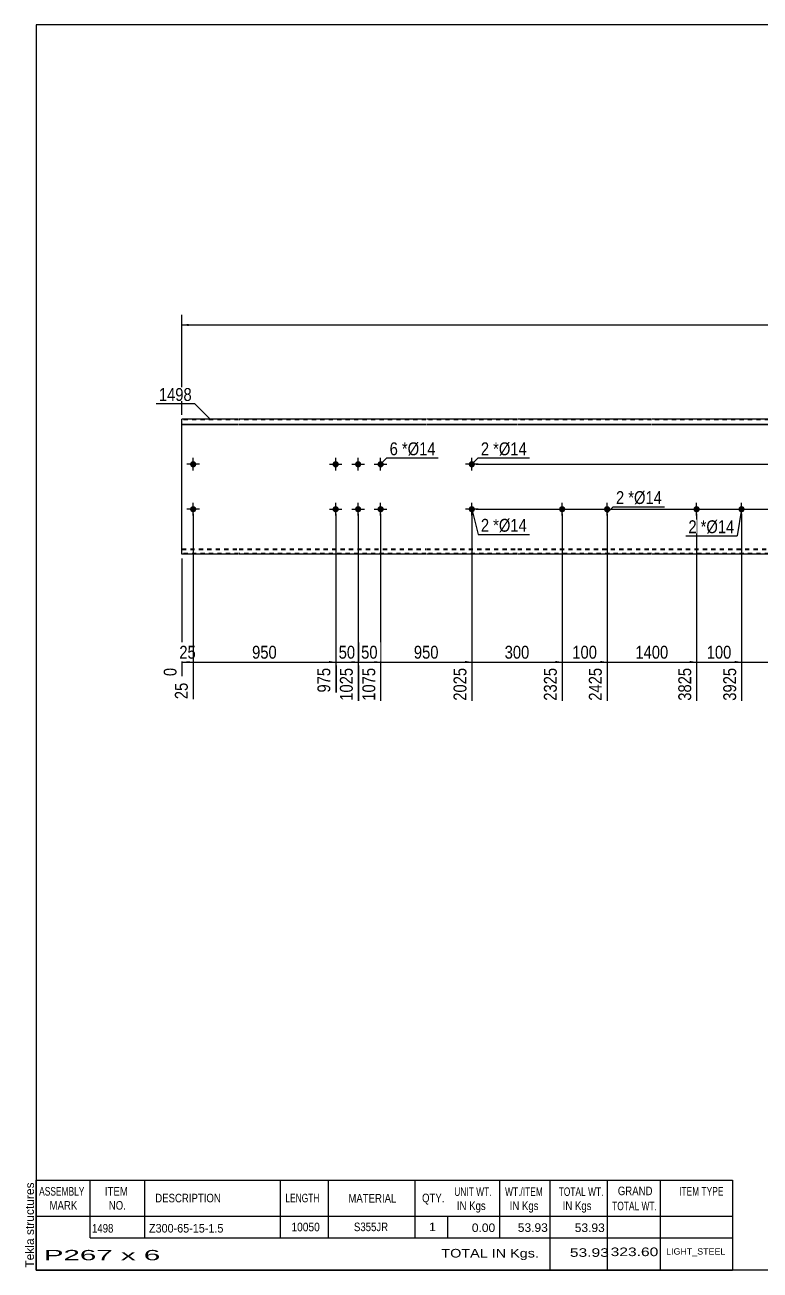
# Model space of a CAD drawing. Header units: millimetres. Extents: x -52 to 350, y -174 to 103.
# Drawn here: x -52.4 to 111.1, y -174.3 to 102.8 of the extents above; entities that cross this region are included whole.
import ezdxf

# ---------------------------------------------------------------- set-up
doc = ezdxf.new("R2010")
doc.units = ezdxf.units.MM
doc.linetypes.add('DXK_LINE_DOT1', pattern=[1.8814, 0.9407, -0.9407])
doc.styles.add('Arial', font='ARIAL.TTF', dxfattribs={"height": 0.2})
doc.styles.add('Arial Narrow', font='ARIALN.TTF', dxfattribs={"height": 0.2})

# ---------------------------------------------------------------- blocks, each defined once
blk = doc.blocks.new('Unknown-628700542-1200')
at = {"color": 5, "linetype": 'Continuous'}
for p, q in [((350.08, 102.75), (-49.92, 102.75)), ((-49.92, 102.75), (-49.92, -174.25)), ((350.08, -174.25), (350.08, 102.75)), ((-49.92, -174.25), (350.08, -174.25))]:
    blk.add_line(p, q, dxfattribs=at)
at = {"color": 174, "linetype": 'Continuous', "style": 'Arial'}
blk.add_text('Tekla structures', height=1.9102, rotation=90, dxfattribs=at).set_placement((-50.42, -173.75))
blk = doc.blocks.new('Bolt-628700542-1266 - 1220')
at = {"linetype": 'Continuous'}
for points in [[(-15.7, -5, -1), (-14.3, -5, -1)], [(46.29, -5, -1), (47.69, -5, -1)]]:
    blk.add_hatch(color=3, dxfattribs=at).paths.add_polyline_path(points)
at = {"color": 3, "linetype": 'Continuous'}
for p, q in [((-13.6, -5), (-16.4, -5)), ((-15, -6.4), (-15, -3.6)), ((48.39, -5), (45.59, -5)), ((46.99, -6.4), (46.99, -3.6))]:
    blk.add_line(p, q, dxfattribs=at)
blk = doc.blocks.new('Bolt-628700542-1294 - 1220')
at = {"linetype": 'Continuous'}
for points in [[(-15.7, 5, -1), (-14.3, 5, -1)], [(46.29, 5, -1), (47.69, 5, -1)]]:
    blk.add_hatch(color=3, dxfattribs=at).paths.add_polyline_path(points)
at = {"color": 3, "linetype": 'Continuous'}
for p, q in [((-15, 3.6), (-15, 6.4)), ((46.99, 3.6), (46.99, 6.4)), ((-13.6, 5), (-16.4, 5)), ((48.39, 5), (45.59, 5))]:
    blk.add_line(p, q, dxfattribs=at)
blk = doc.blocks.new('Bolt-628700542-1299 - 1220')
at = {"linetype": 'Continuous'}
for points in [[(16, 5, -1), (17.4, 5, -1)], [(21, 5, -1), (22.4, 5, -1)], [(26, 5, -1), (27.4, 5, -1)], [(16, -5, -1), (17.4, -5, -1)], [(21, -5, -1), (22.4, -5, -1)], [(26, -5, -1), (27.4, -5, -1)]]:
    blk.add_hatch(color=3, dxfattribs=at).paths.add_polyline_path(points)
at = {"color": 3, "linetype": 'Continuous'}
for p, q in [((16.7, 3.6), (16.7, 6.4)), ((21.7, 3.6), (21.7, 6.4)), ((26.7, 3.6), (26.7, 6.4)), ((15.3, 5), (18.1, 5)), ((20.3, 5), (23.1, 5)), ((25.3, 5), (28.1, 5)), ((15.3, -5), (18.1, -5)), ((16.7, -6.4), (16.7, -3.6)), ((20.3, -5), (23.1, -5)), ((21.7, -6.4), (21.7, -3.6)), ((25.3, -5), (28.1, -5)), ((26.7, -6.4), (26.7, -3.6))]:
    blk.add_line(p, q, dxfattribs=at)
blk = doc.blocks.new('Part-628700542-1330 - 1220')
at = {"color": 2, "linetype": 'Continuous'}
for p, q in [((-17.5, -15), (-17.5, 15)), ((-4.9, 15), (-17.5, 15)), ((-17.5, 13.94), (-4.9, 13.94)), ((36.79, 15), (-4.8, 15)), ((-4.8, 13.94), (36.79, 13.94)), ((57.09, 15), (36.89, 15)), ((36.89, 13.94), (57.09, 13.94)), ((86.99, 15), (57.19, 15)), ((57.19, 13.94), (86.99, 13.94)), ((116.89, 15), (87.09, 15)), ((87.09, 13.94), (116.89, 13.94)), ((136.39, 15), (116.99, 15)), ((116.99, 13.94), (136.39, 13.94)), ((166.29, 15), (136.49, 15)), ((136.49, 13.94), (166.29, 13.94)), ((196.19, 15), (166.39, 15)), ((166.39, 13.94), (196.19, 13.94)), ((246.28, 15), (196.29, 15)), ((196.29, 13.94), (246.28, 13.94)), ((287.98, 15), (246.38, 15)), ((246.38, 13.94), (287.98, 13.94)), ((300.67, 15), (288.08, 15)), ((288.08, 13.94), (300.67, 13.94)), ((300.67, 15), (300.67, -15)), ((-17.5, 13.83), (-4.9, 13.83)), ((-4.8, 13.83), (36.79, 13.83)), ((36.89, 13.83), (57.09, 13.83)), ((57.19, 13.83), (86.99, 13.83)), ((87.09, 13.83), (116.89, 13.83)), ((116.99, 13.83), (136.39, 13.83)), ((136.49, 13.83), (166.29, 13.83)), ((166.39, 13.83), (196.19, 13.83)), ((196.29, 13.83), (246.28, 13.83)), ((246.38, 13.83), (287.98, 13.83)), ((288.08, 13.83), (300.67, 13.83)), ((-4.9, -15), (-17.5, -15)), ((36.79, -15), (-4.8, -15)), ((57.09, -15), (36.89, -15)), ((86.99, -15), (57.19, -15)), ((116.89, -15), (87.09, -15)), ((136.39, -15), (116.99, -15)), ((166.29, -15), (136.49, -15)), ((196.19, -15), (166.39, -15)), ((246.28, -15), (196.29, -15)), ((287.98, -15), (246.38, -15)), ((300.67, -15), (288.08, -15))]:
    blk.add_line(p, q, dxfattribs=at)
at = {"color": 7, "linetype": 'DXK_LINE_DOT1'}
for p, q in [((-4.9, 14.85), (-17.5, 14.85)), ((36.79, 14.85), (-4.8, 14.85)), ((57.09, 14.85), (36.89, 14.85)), ((86.99, 14.85), (57.19, 14.85)), ((116.89, 14.85), (87.09, 14.85)), ((136.39, 14.85), (116.99, 14.85)), ((166.29, 14.85), (136.49, 14.85)), ((196.19, 14.85), (166.39, 14.85)), ((246.28, 14.85), (196.29, 14.85)), ((287.98, 14.85), (246.38, 14.85)), ((300.67, 14.85), (288.08, 14.85)), ((-17.5, -13.83), (-4.9, -13.83)), ((-4.8, -13.83), (36.79, -13.83)), ((36.89, -13.83), (57.09, -13.83)), ((57.19, -13.83), (86.99, -13.83)), ((87.09, -13.83), (116.89, -13.83)), ((116.99, -13.83), (136.39, -13.83)), ((136.49, -13.83), (166.29, -13.83)), ((166.39, -13.83), (196.19, -13.83)), ((196.29, -13.83), (246.28, -13.83)), ((246.38, -13.83), (287.98, -13.83)), ((288.08, -13.83), (300.67, -13.83)), ((-17.5, -13.94), (-4.9, -13.94)), ((-4.9, -14.85), (-17.5, -14.85)), ((-4.8, -13.94), (36.79, -13.94)), ((36.79, -14.85), (-4.8, -14.85)), ((36.89, -13.94), (57.09, -13.94)), ((57.09, -14.85), (36.89, -14.85)), ((57.19, -13.94), (86.99, -13.94)), ((86.99, -14.85), (57.19, -14.85)), ((87.09, -13.94), (116.89, -13.94)), ((116.89, -14.85), (87.09, -14.85)), ((116.99, -13.94), (136.39, -13.94)), ((136.39, -14.85), (116.99, -14.85)), ((136.49, -13.94), (166.29, -13.94)), ((166.29, -14.85), (136.49, -14.85)), ((166.39, -13.94), (196.19, -13.94)), ((196.19, -14.85), (166.39, -14.85)), ((196.29, -13.94), (246.28, -13.94)), ((246.28, -14.85), (196.29, -14.85)), ((246.38, -13.94), (287.98, -13.94)), ((287.98, -14.85), (246.38, -14.85)), ((288.08, -13.94), (300.67, -13.94)), ((300.67, -14.85), (288.08, -14.85))]:
    blk.add_line(p, q, dxfattribs=at)
blk = doc.blocks.new('Bolt-628700542-1340 - 1220')
at = {"linetype": 'Continuous'}
for points in [[(96.99, -4.3, -1), (96.99, -5.7, -1)], [(106.99, -4.3, -1), (106.99, -5.7, -1)]]:
    blk.add_hatch(color=3, dxfattribs=at).paths.add_polyline_path(points)
at = {"color": 3, "linetype": 'Continuous'}
for p, q in [((95.59, -5), (98.39, -5)), ((96.99, -6.4), (96.99, -3.6)), ((105.59, -5), (108.39, -5)), ((106.99, -6.4), (106.99, -3.6))]:
    blk.add_line(p, q, dxfattribs=at)
blk = doc.blocks.new('Bolt-628700542-1345 - 1220')
at = {"linetype": 'Continuous'}
for points in [[(67.09, -4.3, -1), (67.09, -5.7, -1)], [(77.09, -4.3, -1), (77.09, -5.7, -1)]]:
    blk.add_hatch(color=3, dxfattribs=at).paths.add_polyline_path(points)
at = {"color": 3, "linetype": 'Continuous'}
for p, q in [((65.69, -5), (68.49, -5)), ((67.09, -6.4), (67.09, -3.6)), ((75.69, -5), (78.49, -5)), ((77.09, -6.4), (77.09, -3.6))]:
    blk.add_line(p, q, dxfattribs=at)
blk = doc.blocks.new('StraightDimension-628700542-2598 - 1220')
at = {"linetype": 'Continuous'}
for points in [[(311.75, 3.5), (312, 5), (312.25, 3.5)], [(312.25, -3.5), (312, -5), (311.75, -3.5)]]:
    blk.add_hatch(color=7, dxfattribs=at).paths.add_polyline_path(points)
at = {"color": 7, "linetype": 'Continuous'}
for p, q in [((47.99, 5), (314.4, 5)), ((312, -5), (312, 5)), ((47.99, -5), (314.4, -5))]:
    blk.add_line(p, q, dxfattribs=at)
at = {"color": 0}
blk.add_wipeout([(311.85, 3.34), (307.65, 3.34), (307.65, -3.34), (311.85, -3.34)], dxfattribs=at)
at = {"color": 3, "style": 'Arial Narrow'}
blk.add_text('100', height=2.863, rotation=90.0002, dxfattribs=at).set_placement((311.25, -2.74))
blk = doc.blocks.new('StraightDimension-628700542-2654 - 1220')
at = {"linetype": 'Continuous'}
blk.add_hatch(color=7, dxfattribs=at).paths.add_polyline_path([(95.49, -38.75), (96.99, -39), (95.49, -39.25)])
at = {"color": 7, "linetype": 'Continuous'}
for p, q in [((77.09, -6), (77.09, -47.61)), ((96.99, -6), (96.99, -47.61)), ((77.09, -39), (96.99, -39))]:
    blk.add_line(p, q, dxfattribs=at)
at = {"color": 0}
blk.add_wipeout([(91.29, -38.85), (91.29, -34.65), (82.78, -34.65), (82.78, -38.85)], dxfattribs=at)
at = {"color": 3, "style": 'Arial Narrow'}
blk.add_text('1400', height=2.863, dxfattribs=at).set_placement((83.38, -38.25))
at = {"color": 0, "linetype": 'Continuous'}
blk.add_wipeout([(96.39, -39.7), (92.19, -39.7), (92.19, -48.21), (96.39, -48.21)], dxfattribs=at)
at = {"color": 3, "linetype": 'Continuous', "style": 'Arial Narrow'}
blk.add_text('3825', height=2.863, rotation=90.0002, dxfattribs=at).set_placement((95.79, -47.61))
blk = doc.blocks.new('StraightDimension-628700542-2656 - 1220')
at = {"linetype": 'Continuous'}
blk.add_hatch(color=7, dxfattribs=at).paths.add_polyline_path([(65.59, -38.75), (67.09, -39), (65.59, -39.25)])
at = {"color": 7, "linetype": 'Continuous'}
for p, q in [((46.99, -6), (46.99, -47.61)), ((67.09, -6), (67.09, -47.61)), ((46.99, -39), (67.09, -39))]:
    blk.add_line(p, q, dxfattribs=at)
at = {"color": 0}
blk.add_wipeout([(60.38, -38.85), (60.38, -34.65), (53.7, -34.65), (53.7, -38.85)], dxfattribs=at)
at = {"color": 0, "linetype": 'Continuous'}
blk.add_wipeout([(66.49, -39.7), (62.29, -39.7), (62.29, -48.21), (66.49, -48.21)], dxfattribs=at)
at = {"color": 3, "style": 'Arial Narrow'}
blk.add_text('300', height=2.863, dxfattribs=at).set_placement((54.3, -38.25))
at = {"color": 3, "linetype": 'Continuous', "style": 'Arial Narrow'}
blk.add_text('2325', height=2.863, rotation=90.0002, dxfattribs=at).set_placement((65.89, -47.61))
blk = doc.blocks.new('StraightDimension-628700542-2652 - 1220')
at = {"linetype": 'Continuous'}
blk.add_hatch(color=7, dxfattribs=at).paths.add_polyline_path([(125.19, -38.75), (126.69, -39), (125.19, -39.25)])
at = {"color": 7, "linetype": 'Continuous'}
for p, q in [((106.99, -6), (106.99, -47.61)), ((126.69, -6), (126.69, -47.61)), ((106.99, -39), (126.69, -39))]:
    blk.add_line(p, q, dxfattribs=at)
at = {"color": 0}
blk.add_wipeout([(121.09, -38.85), (121.09, -34.65), (112.58, -34.65), (112.58, -38.85)], dxfattribs=at)
at = {"color": 3, "style": 'Arial Narrow'}
blk.add_text('1100', height=2.863, dxfattribs=at).set_placement((113.18, -38.25))
at = {"color": 0, "linetype": 'Continuous'}
blk.add_wipeout([(126.09, -39.7), (121.89, -39.7), (121.89, -48.21), (126.09, -48.21)], dxfattribs=at)
at = {"color": 3, "linetype": 'Continuous', "style": 'Arial Narrow'}
blk.add_text('5025', height=2.863, rotation=90.0002, dxfattribs=at).set_placement((125.49, -47.61))
blk = doc.blocks.new('StraightDimension-628700542-2657 - 1220')
at = {"linetype": 'Continuous'}
blk.add_hatch(color=7, dxfattribs=at).paths.add_polyline_path([(45.49, -38.75), (46.99, -39), (45.49, -39.25)])
at = {"color": 7, "linetype": 'Continuous'}
for p, q in [((26.7, -6), (26.7, -47.61)), ((46.99, -6), (46.99, -47.61)), ((26.7, -39), (46.99, -39))]:
    blk.add_line(p, q, dxfattribs=at)
at = {"color": 0}
blk.add_wipeout([(40.19, -38.85), (40.19, -34.65), (33.5, -34.65), (33.5, -38.85)], dxfattribs=at)
at = {"color": 0, "linetype": 'Continuous'}
blk.add_wipeout([(46.39, -39.7), (42.19, -39.7), (42.19, -48.21), (46.39, -48.21)], dxfattribs=at)
at = {"color": 3, "style": 'Arial Narrow'}
blk.add_text('950', height=2.863, dxfattribs=at).set_placement((34.1, -38.25))
at = {"color": 3, "linetype": 'Continuous', "style": 'Arial Narrow'}
blk.add_text('2025', height=2.863, rotation=90.0002, dxfattribs=at).set_placement((45.79, -47.61))
blk = doc.blocks.new('StraightDimension-628700542-2653 - 1220')
at = {"linetype": 'Continuous'}
blk.add_hatch(color=7, dxfattribs=at).paths.add_polyline_path([(105.49, -38.75), (106.99, -39), (105.49, -39.25)])
at = {"color": 7, "linetype": 'Continuous'}
for p, q in [((96.99, -6), (96.99, -47.61)), ((106.99, -6), (106.99, -47.61)), ((96.99, -39), (106.99, -39))]:
    blk.add_line(p, q, dxfattribs=at)
at = {"color": 0}
blk.add_wipeout([(105.33, -38.85), (105.33, -34.65), (98.65, -34.65), (98.65, -38.85)], dxfattribs=at)
at = {"color": 3, "style": 'Arial Narrow'}
blk.add_text('100', height=2.863, dxfattribs=at).set_placement((99.25, -38.25))
at = {"color": 0, "linetype": 'Continuous'}
blk.add_wipeout([(106.39, -39.7), (102.19, -39.7), (102.19, -48.21), (106.39, -48.21)], dxfattribs=at)
at = {"color": 3, "linetype": 'Continuous', "style": 'Arial Narrow'}
blk.add_text('3925', height=2.863, rotation=90.0002, dxfattribs=at).set_placement((105.79, -47.61))
blk = doc.blocks.new('StraightDimension-628700542-2655 - 1220')
at = {"linetype": 'Continuous'}
blk.add_hatch(color=7, dxfattribs=at).paths.add_polyline_path([(75.59, -38.75), (77.09, -39), (75.59, -39.25)])
at = {"color": 7, "linetype": 'Continuous'}
for p, q in [((67.09, -6), (67.09, -47.61)), ((77.09, -6), (77.09, -47.61)), ((67.09, -39), (77.09, -39))]:
    blk.add_line(p, q, dxfattribs=at)
at = {"color": 0}
blk.add_wipeout([(75.43, -38.85), (75.43, -34.65), (68.75, -34.65), (68.75, -38.85)], dxfattribs=at)
at = {"color": 3, "style": 'Arial Narrow'}
blk.add_text('100', height=2.863, dxfattribs=at).set_placement((69.35, -38.25))
at = {"color": 0, "linetype": 'Continuous'}
blk.add_wipeout([(76.49, -39.7), (72.29, -39.7), (72.29, -48.21), (76.49, -48.21)], dxfattribs=at)
at = {"color": 3, "linetype": 'Continuous', "style": 'Arial Narrow'}
blk.add_text('2425', height=2.863, rotation=90.0002, dxfattribs=at).set_placement((75.89, -47.61))
blk = doc.blocks.new('StraightDimension-628700542-1374 - 1220')
at = {"linetype": 'Continuous'}
for points in [[(-16, 35.75), (-17.5, 36), (-16, 36.25)], [(299.17, 36.25), (300.67, 36), (299.17, 35.75)]]:
    blk.add_hatch(color=7, dxfattribs=at).paths.add_polyline_path(points)
at = {"color": 7, "linetype": 'Continuous'}
for p, q in [((-17.5, 16), (-17.5, 38.25)), ((300.67, 16), (300.67, 38.25)), ((-17.5, 36), (300.67, 36))]:
    blk.add_line(p, q, dxfattribs=at)
at = {"color": 0}
blk.add_wipeout([(146.76, 36.15), (146.76, 40.35), (136.42, 40.35), (136.42, 36.15)], dxfattribs=at)
at = {"color": 3, "style": 'Arial Narrow'}
blk.add_text('10050', height=2.863, dxfattribs=at).set_placement((137.02, 36.75))
blk = doc.blocks.new('StraightDimension-628700542-2658 - 1220')
at = {"linetype": 'Continuous'}
blk.add_hatch(color=7, dxfattribs=at).paths.add_polyline_path([(25.2, -38.75), (26.7, -39), (25.2, -39.25)])
at = {"color": 7, "linetype": 'Continuous'}
for p, q in [((21.7, -6), (21.7, -47.61)), ((26.7, -6), (26.7, -47.61)), ((21.7, -39), (26.7, -39))]:
    blk.add_line(p, q, dxfattribs=at)
at = {"color": 0}
blk.add_wipeout([(26.63, -38.85), (26.63, -34.65), (21.77, -34.65), (21.77, -38.85)], dxfattribs=at)
at = {"color": 3, "style": 'Arial Narrow'}
blk.add_text('50', height=2.863, dxfattribs=at).set_placement((22.37, -38.25))
at = {"color": 0, "linetype": 'Continuous'}
blk.add_wipeout([(26.1, -39.7), (21.9, -39.7), (21.9, -48.21), (26.1, -48.21)], dxfattribs=at)
at = {"color": 3, "linetype": 'Continuous', "style": 'Arial Narrow'}
blk.add_text('1075', height=2.863, rotation=90.0002, dxfattribs=at).set_placement((25.5, -47.61))
blk = doc.blocks.new('StraightDimension-628700542-2661 - 1220')
at = {"linetype": 'Continuous'}
blk.add_hatch(color=7, dxfattribs=at).paths.add_polyline_path([(-16.5, -38.75), (-15, -39), (-16.5, -39.25)])
at = {"color": 7, "linetype": 'Continuous'}
for p, q in [((-15, -6), (-15, -47.26)), ((-17.5, -16), (-17.5, -42.13)), ((-17.5, -39), (-15, -39))]:
    blk.add_line(p, q, dxfattribs=at)
at = {"color": 0}
blk.add_wipeout([(-13.82, -38.85), (-13.82, -34.65), (-18.68, -34.65), (-18.68, -38.85)], dxfattribs=at)
at = {"color": 0, "linetype": 'Continuous'}
blk.add_wipeout([(-15.6, -43), (-19.8, -43), (-19.8, -47.86), (-15.6, -47.86)], dxfattribs=at)
at = {"color": 3, "style": 'Arial Narrow'}
blk.add_text('25', height=2.863, dxfattribs=at).set_placement((-18.08, -38.25))
at = {"color": 0, "linetype": 'Continuous'}
blk.add_wipeout([(-18.1, -39.7), (-22.3, -39.7), (-22.3, -42.73), (-18.1, -42.73)], dxfattribs=at)
at = {"color": 3, "linetype": 'Continuous', "style": 'Arial Narrow'}
for s, height, p in [('0', 2.86, (-18.7, -42.13)), ('25', 2.863, (-16.2, -47.26))]:
    blk.add_text(s, height=height, rotation=90.0002, dxfattribs=at).set_placement(p)
blk = doc.blocks.new('StraightDimension-628700542-2597 - 1220')
at = {"linetype": 'Continuous'}
for points in [[(311.75, 13.5), (312, 15), (312.25, 13.5)], [(312.25, 6.5), (312, 5), (311.75, 6.5)]]:
    blk.add_hatch(color=7, dxfattribs=at).paths.add_polyline_path(points)
at = {"color": 7, "linetype": 'Continuous'}
for p, q in [((301.67, 15), (314.4, 15)), ((312, 5), (312, 15)), ((47.99, 5), (314.4, 5))]:
    blk.add_line(p, q, dxfattribs=at)
at = {"color": 0}
blk.add_wipeout([(311.85, 13.34), (307.65, 13.34), (307.65, 6.66), (311.85, 6.66)], dxfattribs=at)
at = {"color": 3, "style": 'Arial Narrow'}
blk.add_text('100', height=2.863, rotation=90.0002, dxfattribs=at).set_placement((311.25, 7.26))
blk = doc.blocks.new('StraightDimension-628700542-2599 - 1220')
at = {"linetype": 'Continuous'}
for points in [[(311.75, -6.5), (312, -5), (312.25, -6.5)], [(312.25, -13.5), (312, -15), (311.75, -13.5)]]:
    blk.add_hatch(color=7, dxfattribs=at).paths.add_polyline_path(points)
at = {"color": 7, "linetype": 'Continuous'}
for p, q in [((47.99, -5), (314.4, -5)), ((312, -15), (312, -5)), ((301.67, -15), (314.4, -15))]:
    blk.add_line(p, q, dxfattribs=at)
at = {"color": 0}
blk.add_wipeout([(311.85, -6.66), (307.65, -6.66), (307.65, -13.34), (311.85, -13.34)], dxfattribs=at)
at = {"color": 3, "style": 'Arial Narrow'}
blk.add_text('100', height=2.863, rotation=90.0002, dxfattribs=at).set_placement((311.25, -12.74))
blk = doc.blocks.new('StraightDimension-628700542-2659 - 1220')
at = {"linetype": 'Continuous'}
blk.add_hatch(color=7, dxfattribs=at).paths.add_polyline_path([(20.2, -38.75), (21.7, -39), (20.2, -39.25)])
at = {"color": 7, "linetype": 'Continuous'}
for p, q in [((16.7, -6), (16.7, -45.78)), ((21.7, -6), (21.7, -47.61)), ((16.7, -39), (21.7, -39))]:
    blk.add_line(p, q, dxfattribs=at)
at = {"color": 0}
blk.add_wipeout([(21.63, -38.85), (21.63, -34.65), (16.77, -34.65), (16.77, -38.85)], dxfattribs=at)
at = {"color": 3, "style": 'Arial Narrow'}
blk.add_text('50', height=2.863, dxfattribs=at).set_placement((17.37, -38.25))
at = {"color": 0, "linetype": 'Continuous'}
blk.add_wipeout([(21.1, -39.7), (16.9, -39.7), (16.9, -48.21), (21.1, -48.21)], dxfattribs=at)
at = {"color": 3, "linetype": 'Continuous', "style": 'Arial Narrow'}
blk.add_text('1025', height=2.863, rotation=90.0002, dxfattribs=at).set_placement((20.5, -47.61))
blk = doc.blocks.new('StraightDimension-628700542-2660 - 1220')
at = {"linetype": 'Continuous'}
blk.add_hatch(color=7, dxfattribs=at).paths.add_polyline_path([(15.2, -38.75), (16.7, -39), (15.2, -39.25)])
at = {"color": 7, "linetype": 'Continuous'}
for p, q in [((-15, -6), (-15, -47.26)), ((16.7, -6), (16.7, -45.78)), ((-15, -39), (16.7, -39))]:
    blk.add_line(p, q, dxfattribs=at)
at = {"color": 0}
blk.add_wipeout([(4.19, -38.85), (4.19, -34.65), (-2.49, -34.65), (-2.49, -38.85)], dxfattribs=at)
at = {"color": 0, "linetype": 'Continuous'}
blk.add_wipeout([(16.1, -39.7), (11.9, -39.7), (11.9, -46.38), (16.1, -46.38)], dxfattribs=at)
at = {"color": 3, "style": 'Arial Narrow'}
blk.add_text('950', height=2.863, dxfattribs=at).set_placement((-1.89, -38.25))
at = {"color": 3, "linetype": 'Continuous', "style": 'Arial Narrow'}
blk.add_text('975', height=2.863, rotation=90.0002, dxfattribs=at).set_placement((15.5, -45.78))
blk = doc.blocks.new('CBS_BOM-628700542-4806')
at = {"color": 7, "linetype": 'Continuous'}
for p, q in [((-49.95, -162.28), (-49.95, -154.28)), ((-49.95, -154.28), (104.97, -154.28)), ((-37.95, -162.28), (-37.95, -154.28)), ((-25.76, -162.28), (-25.76, -154.28)), ((4.4, -162.28), (4.4, -154.28)), ((15.08, -162.28), (15.08, -154.28)), ((34.4, -162.28), (34.4, -154.28)), ((53.2, -162.28), (53.2, -154.28)), ((64.41, -162.28), (64.41, -154.28)), ((77.2, -162.28), (77.2, -154.28)), ((88.95, -162.28), (88.95, -154.28)), ((104.97, -154.29), (104.96, -162.27)), ((-49.95, -162.28), (104.97, -162.28)), ((-49.95, -167.08), (-49.95, -162.28)), ((-37.95, -167.08), (-37.95, -162.28)), ((-25.76, -167.08), (-25.76, -162.28)), ((4.4, -167.08), (4.4, -162.28)), ((15.08, -167.08), (15.08, -162.28)), ((34.4, -167.08), (34.4, -162.28)), ((41.66, -167.08), (41.66, -162.28)), ((53.2, -167.08), (53.2, -162.28)), ((64.41, -167.08), (64.41, -162.28)), ((77.2, -167.08), (77.2, -162.28)), ((88.96, -167.08), (88.96, -162.28)), ((104.97, -162.28), (104.97, -167.08)), ((-49.95, -174.28), (-49.95, -167.1)), ((-37.95, -167.08), (104.97, -167.08)), ((64.41, -174.28), (64.41, -167.1)), ((77.2, -174.28), (77.2, -167.1)), ((89, -174.28), (89, -167.1)), ((104.97, -167.08), (104.97, -174.28)), ((-49.95, -174.28), (104.97, -174.28))]:
    blk.add_line(p, q, dxfattribs=at)
at = {"color": 3, "linetype": 'Continuous', "style": 'Arial'}
for s, height, width, p in [('ASSEMBLY', 1.91, 0.7, (-49.27, -157.71)), ('ITEM', 1.91, 0.8, (-34.63, -157.71)), ('DESCRIPTION', 1.9102, 0.8, (-23.44, -159.21)), ('LENGTH', 1.91, 0.7, (5.51, -159.21)), ('MATERIAL', 1.91, 0.8, (19.53, -159.26)), ('QTY.', 1.91, 0.8, (35.92, -159.18)), ('UNIT WT.', 1.91, 0.7, (43.09, -157.78)), ('WT./ITEM', 1.91, 0.7, (54.38, -157.78)), ('TOTAL WT.', 1.91, 0.7, (66.31, -157.78)), ('GRAND', 1.91, 0.8, (79.47, -157.62)), ('ITEM TYPE', 1.91, 0.7, (93.11, -157.7)), ('MARK', 1.91, 0.8, (-46.95, -160.84)), ('NO.', 1.91, 0.8, (-33.77, -160.84)), ('IN Kgs', 1.91, 0.8, (43.67, -160.92)), ('IN Kgs', 1.91, 0.8, (55.42, -160.92)), ('IN Kgs', 1.91, 0.8, (67.21, -160.92)), ('TOTAL WT.', 1.91, 0.7, (78.21, -160.96))]:
    blk.add_text(s, height=height, dxfattribs=dict(at, width=width)).set_placement(p)
at = {"color": 7, "linetype": 'Continuous', "style": 'Arial'}
for s, height, width, p in [('1498', 1.91, 0.8, (-37.5, -165.93)), ('Z300-65-15-1.5', 1.9102, 0.9, (-24.83, -165.93)), ('10050', 1.91, 0.85, (6.86, -165.65)), ('S355JR', 1.91, 0.8, (20.77, -165.62))]:
    blk.add_text(s, height=height, dxfattribs=dict(at, width=width)).set_placement(p)
for s, p in [('1', (37.49, -165.62)), ('0.00', (47, -165.81)), ('53.93', (57.22, -165.78)), ('53.93', (69.89, -165.81))]:
    blk.add_text(s, height=1.91, dxfattribs=at).set_placement(p)
at = {"color": 6, "linetype": 'Continuous', "style": 'Arial'}
for s, height, width, p in [('P267 x 6', 2.292, 2.05, (-48.23, -172.09)), ('TOTAL IN Kgs.', 1.9102, 1.2, (40.21, -171.48)), ('53.93', 1.91, 1.3, (68.8, -171.33)), ('323.60', 1.91, 1.3, (77.87, -171.17))]:
    blk.add_text(s, height=height, dxfattribs=dict(at, width=width)).set_placement(p)
blk.add_text('LIGHT_STEEL', height=1.4135, dxfattribs=at).set_placement((90.22, -170.83))
blk = doc.blocks.new('Mark-628700542-1262 - 1220')
at = {"color": 0}
blk.add_wipeout([(50.83, -10.01), (50.83, -7.01), (49.01, -7.01), (49.01, -10.01)], dxfattribs=at)
blk.add_wipeout([(50.83, -10.01), (50.83, -7.01), (49.01, -7.01), (49.01, -10.01)], dxfattribs=at)
at = {"color": 7, "linetype": 'Continuous'}
blk.add_line((46.99, -5), (48.41, -10.61), dxfattribs=at)
at = {"color": 0}
blk.add_wipeout([(53.01, -10.01), (53.01, -7.01), (51.73, -7.01), (51.73, -10.01)], dxfattribs=at)
blk.add_wipeout([(53.01, -10.01), (53.01, -7.01), (51.73, -7.01), (51.73, -10.01)], dxfattribs=at)
at = {"color": 3, "style": 'Arial Narrow'}
blk.add_text('2', height=2.86, dxfattribs=at).set_placement((49.01, -10.01))
at = {"color": 0}
blk.add_wipeout([(59.22, -10.01), (59.22, -7.01), (53.01, -7.01), (53.01, -10.01)], dxfattribs=at)
blk.add_wipeout([(59.22, -10.01), (59.22, -7.01), (53.01, -7.01), (53.01, -10.01)], dxfattribs=at)
at = {"color": 7, "linetype": 'Continuous'}
blk.add_line((48.41, -10.61), (59.82, -10.61), dxfattribs=at)
at = {"color": 3, "style": 'Arial Narrow'}
for s, height, p in [('*', 2.86, (51.73, -10.01)), ('Ø14', 2.863, (53.01, -10.01))]:
    blk.add_text(s, height=height, dxfattribs=at).set_placement(p)
blk = doc.blocks.new('Mark-628700542-1290 - 1220')
at = {"color": 0}
blk.add_wipeout([(50.83, 7.01), (50.83, 10.01), (49.01, 10.01), (49.01, 7.01)], dxfattribs=at)
blk.add_wipeout([(50.83, 7.01), (50.83, 10.01), (49.01, 10.01), (49.01, 7.01)], dxfattribs=at)
at = {"color": 7, "linetype": 'Continuous'}
blk.add_line((46.99, 5), (48.41, 6.41), dxfattribs=at)
at = {"color": 0}
blk.add_wipeout([(53.01, 7.01), (53.01, 10.01), (51.73, 10.01), (51.73, 7.01)], dxfattribs=at)
blk.add_wipeout([(53.01, 7.01), (53.01, 10.01), (51.73, 10.01), (51.73, 7.01)], dxfattribs=at)
at = {"color": 3, "style": 'Arial Narrow'}
blk.add_text('2', height=2.86, dxfattribs=at).set_placement((49.01, 7.01))
at = {"color": 0}
blk.add_wipeout([(59.22, 7.01), (59.22, 10.01), (53.01, 10.01), (53.01, 7.01)], dxfattribs=at)
blk.add_wipeout([(59.22, 7.01), (59.22, 10.01), (53.01, 10.01), (53.01, 7.01)], dxfattribs=at)
at = {"color": 7, "linetype": 'Continuous'}
blk.add_line((48.41, 6.41), (59.82, 6.41), dxfattribs=at)
at = {"color": 3, "style": 'Arial Narrow'}
for s, height, p in [('*', 2.86, (51.73, 7.01)), ('Ø14', 2.863, (53.01, 7.01))]:
    blk.add_text(s, height=height, dxfattribs=at).set_placement(p)
blk = doc.blocks.new('Mark-628700542-1295 - 1220')
at = {"color": 0}
blk.add_wipeout([(30.54, 7.01), (30.54, 10.01), (28.71, 10.01), (28.71, 7.01)], dxfattribs=at)
blk.add_wipeout([(30.54, 7.01), (30.54, 10.01), (28.71, 10.01), (28.71, 7.01)], dxfattribs=at)
at = {"color": 7, "linetype": 'Continuous'}
blk.add_line((26.7, 5), (28.11, 6.41), dxfattribs=at)
at = {"color": 0}
blk.add_wipeout([(32.72, 7.01), (32.72, 10.01), (31.44, 10.01), (31.44, 7.01)], dxfattribs=at)
blk.add_wipeout([(32.72, 7.01), (32.72, 10.01), (31.44, 10.01), (31.44, 7.01)], dxfattribs=at)
at = {"color": 3, "style": 'Arial Narrow'}
blk.add_text('6', height=2.86, dxfattribs=at).set_placement((28.71, 7.01))
at = {"color": 0}
blk.add_wipeout([(38.93, 7.01), (38.93, 10.01), (32.72, 10.01), (32.72, 7.01)], dxfattribs=at)
blk.add_wipeout([(38.93, 7.01), (38.93, 10.01), (32.72, 10.01), (32.72, 7.01)], dxfattribs=at)
at = {"color": 7, "linetype": 'Continuous'}
blk.add_line((28.11, 6.41), (39.53, 6.41), dxfattribs=at)
at = {"color": 3, "style": 'Arial Narrow'}
for s, height, p in [('*', 2.86, (31.44, 7.01)), ('Ø14', 2.863, (32.72, 7.01))]:
    blk.add_text(s, height=height, dxfattribs=at).set_placement(p)
blk = doc.blocks.new('Mark-628700542-1326 - 1220')
at = {"color": 0}
blk.add_wipeout([(-15.31, 19.09), (-15.31, 22.09), (-22.63, 22.09), (-22.63, 19.09)], dxfattribs=at)
blk.add_wipeout([(-15.31, 19.09), (-15.31, 22.09), (-22.63, 22.09), (-22.63, 19.09)], dxfattribs=at)
at = {"color": 7, "linetype": 'Continuous'}
for p in [(-23.23, 18.49), (-11.18, 14.95)]:
    blk.add_line(p, (-14.71, 18.49), dxfattribs=at)
at = {"color": 3, "style": 'Arial Narrow'}
blk.add_text('1498', height=2.863, dxfattribs=at).set_placement((-22.63, 19.09))
blk = doc.blocks.new('Mark-628700542-1336 - 1220')
at = {"color": 0}
blk.add_wipeout([(97, -10.33), (97, -7.33), (95.17, -7.33), (95.17, -10.33)], dxfattribs=at)
blk.add_wipeout([(97, -10.33), (97, -7.33), (95.17, -7.33), (95.17, -10.33)], dxfattribs=at)
blk.add_wipeout([(99.17, -10.33), (99.17, -7.33), (97.9, -7.33), (97.9, -10.33)], dxfattribs=at)
blk.add_wipeout([(99.17, -10.33), (99.17, -7.33), (97.9, -7.33), (97.9, -10.33)], dxfattribs=at)
at = {"color": 3, "style": 'Arial Narrow'}
blk.add_text('2', height=2.86, dxfattribs=at).set_placement((95.17, -10.33))
at = {"color": 0}
blk.add_wipeout([(105.39, -10.33), (105.39, -7.33), (99.17, -7.33), (99.17, -10.33)], dxfattribs=at)
blk.add_wipeout([(105.39, -10.33), (105.39, -7.33), (99.17, -7.33), (99.17, -10.33)], dxfattribs=at)
at = {"color": 7, "linetype": 'Continuous'}
for p in [(106.99, -5), (94.57, -10.93)]:
    blk.add_line(p, (105.99, -10.93), dxfattribs=at)
at = {"color": 3, "style": 'Arial Narrow'}
for s, height, p in [('*', 2.86, (97.9, -10.33)), ('Ø14', 2.863, (99.17, -10.33))]:
    blk.add_text(s, height=height, dxfattribs=at).set_placement(p)
blk = doc.blocks.new('Mark-628700542-1341 - 1220')
at = {"color": 0}
blk.add_wipeout([(80.89, -3.84), (80.89, -0.84), (79.06, -0.84), (79.06, -3.84)], dxfattribs=at)
blk.add_wipeout([(80.89, -3.84), (80.89, -0.84), (79.06, -0.84), (79.06, -3.84)], dxfattribs=at)
at = {"color": 7, "linetype": 'Continuous'}
blk.add_line((77.05, -5.85), (78.46, -4.44), dxfattribs=at)
at = {"color": 0}
blk.add_wipeout([(83.07, -3.84), (83.07, -0.84), (81.79, -0.84), (81.79, -3.84)], dxfattribs=at)
blk.add_wipeout([(83.07, -3.84), (83.07, -0.84), (81.79, -0.84), (81.79, -3.84)], dxfattribs=at)
at = {"color": 3, "style": 'Arial Narrow'}
blk.add_text('2', height=2.86, dxfattribs=at).set_placement((79.06, -3.84))
at = {"color": 0}
blk.add_wipeout([(89.28, -3.84), (89.28, -0.84), (83.07, -0.84), (83.07, -3.84)], dxfattribs=at)
blk.add_wipeout([(89.28, -3.84), (89.28, -0.84), (83.07, -0.84), (83.07, -3.84)], dxfattribs=at)
at = {"color": 7, "linetype": 'Continuous'}
blk.add_line((78.46, -4.44), (89.88, -4.44), dxfattribs=at)
at = {"color": 3, "style": 'Arial Narrow'}
for s, height, p in [('*', 2.86, (81.79, -3.84)), ('Ø14', 2.863, (83.07, -3.84))]:
    blk.add_text(s, height=height, dxfattribs=at).set_placement(p)

msp = doc.modelspace()

# ---------------------------------------------------------------- block references
for name in ['Unknown-628700542-1200', 'Part-628700542-1330 - 1220', 'Bolt-628700542-1294 - 1220', 'Bolt-628700542-1299 - 1220', 'Bolt-628700542-1266 - 1220', 'Bolt-628700542-1345 - 1220', 'Bolt-628700542-1340 - 1220', 'CBS_BOM-628700542-4806']:
    msp.add_blockref(name, (0, 0))

# ---------------------------------------------------------------- next in the draw order: block references
for name in ['StraightDimension-628700542-1374 - 1220', 'Mark-628700542-1295 - 1220', 'StraightDimension-628700542-2598 - 1220', 'StraightDimension-628700542-2661 - 1220']:
    msp.add_blockref(name, (0, 0))

# ---------------------------------------------------------------- next in the draw order: block references
for name in ['Mark-628700542-1326 - 1220', 'StraightDimension-628700542-2597 - 1220', 'StraightDimension-628700542-2656 - 1220', 'StraightDimension-628700542-2654 - 1220', 'StraightDimension-628700542-2652 - 1220']:
    msp.add_blockref(name, (0, 0))

# ---------------------------------------------------------------- next in the draw order: block references
for name in ['Mark-628700542-1290 - 1220', 'StraightDimension-628700542-2657 - 1220', 'StraightDimension-628700542-2655 - 1220', 'StraightDimension-628700542-2653 - 1220']:
    msp.add_blockref(name, (0, 0))

# ---------------------------------------------------------------- next in the draw order: block references
for name in ['StraightDimension-628700542-2599 - 1220', 'StraightDimension-628700542-2658 - 1220']:
    msp.add_blockref(name, (0, 0))

# ---------------------------------------------------------------- next in the draw order: block references
for name in ['Mark-628700542-1341 - 1220', 'Mark-628700542-1262 - 1220', 'Mark-628700542-1336 - 1220', 'StraightDimension-628700542-2659 - 1220']:
    msp.add_blockref(name, (0, 0))

# ---------------------------------------------------------------- next in the draw order: block references
msp.add_blockref('StraightDimension-628700542-2660 - 1220', (0, 0))

doc.saveas('drawing.dxf')
